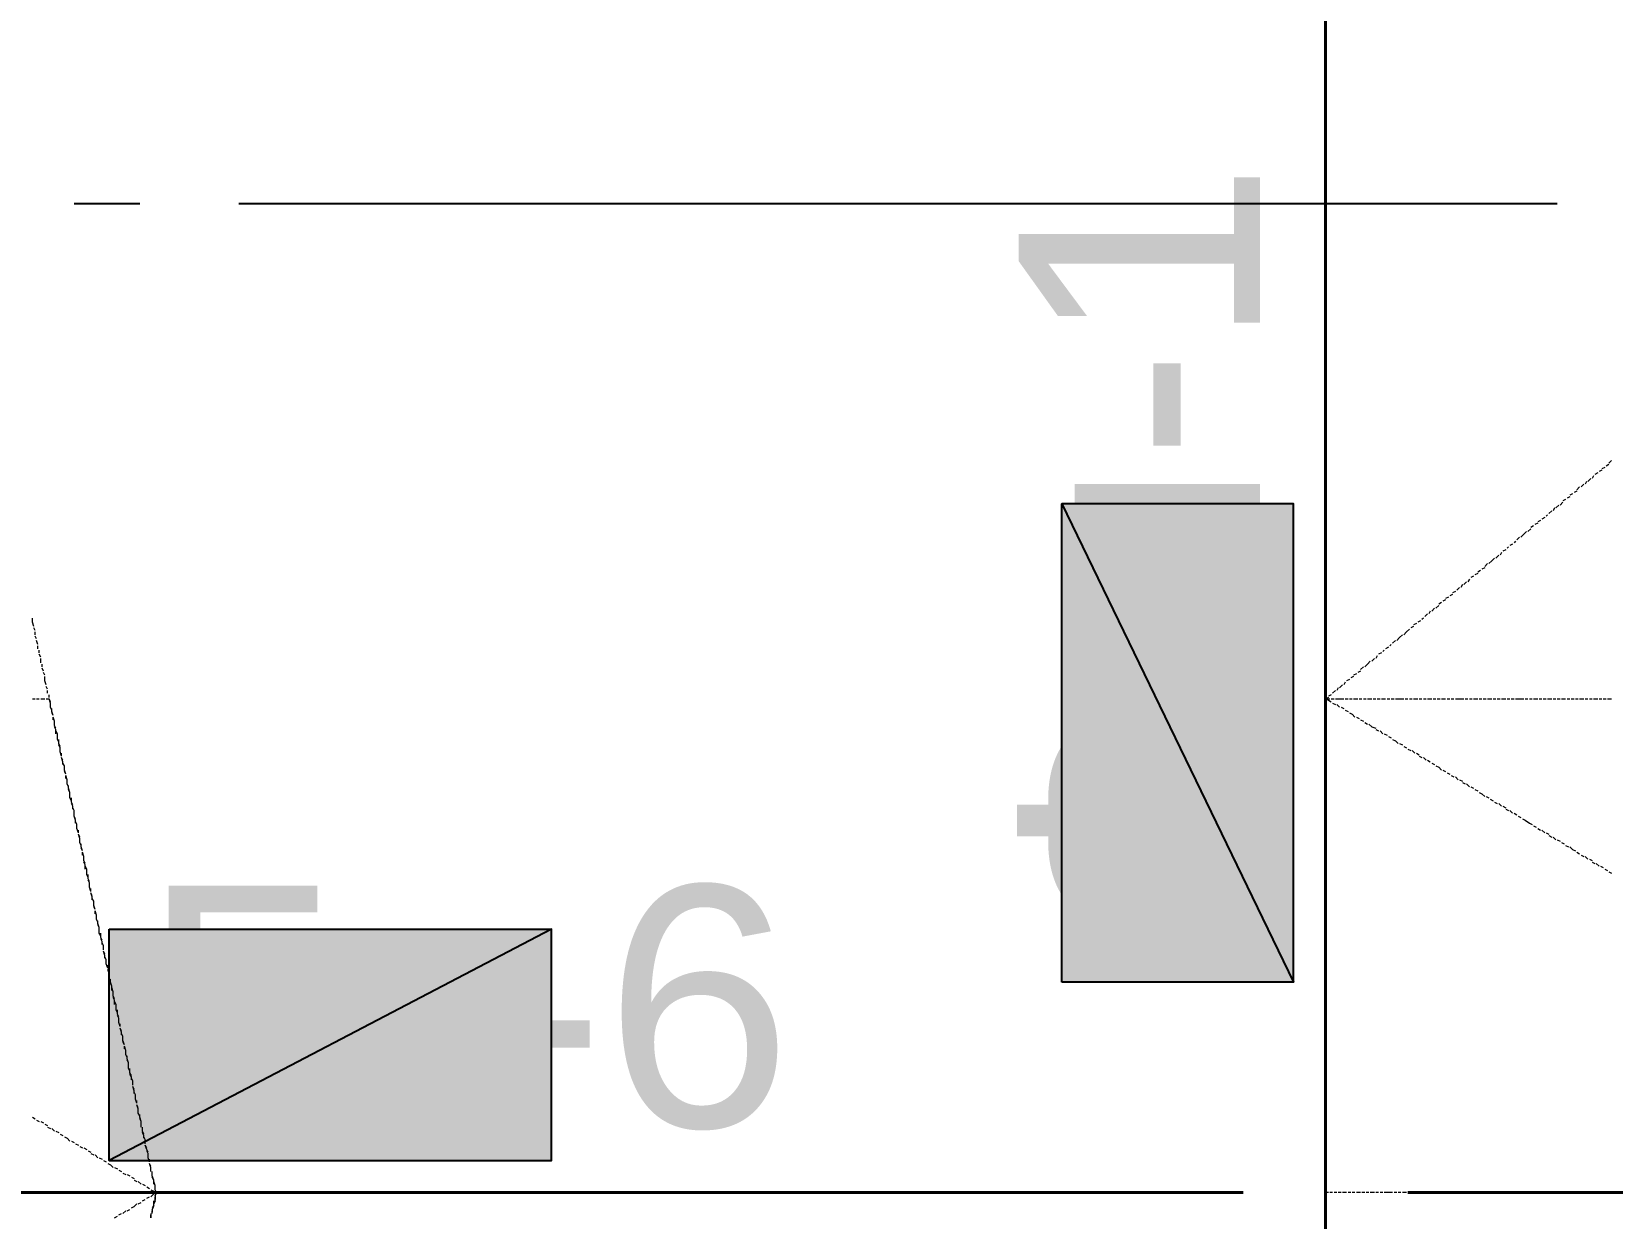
# Model space of a CAD drawing. Extents: x 8 to 21351, y 0 to 420.
# Drawn here: x 15702.36 to 15726.34, y 217.92 to 235.93 of the extents above; entities that cross this region are included whole.
import ezdxf

# ---------------------------------------------------------------- set-up
doc = ezdxf.new("R2010")
doc.units = 0
doc.styles.add('TEYPDFCAD_TEXT', font='arial.ttf')

msp = doc.modelspace()

# ---------------------------------------------------------------- hatches: boundary and pattern name
at = {"true_color": 0xffffff}
h = msp.add_hatch(color=0, dxfattribs=at)
h.paths.add_polyline_path([(15717.994, 221.509), (15717.994, 228.769), (15721.507, 221.509)])
h.paths.add_polyline_path([(15717.994, 228.769), (15721.507, 221.509), (15721.507, 228.769)])
h = msp.add_hatch(color=0, dxfattribs=at)
h.paths.add_polyline_path([(15703.537, 222.313), (15710.247, 222.313), (15703.537, 218.8)])
h.paths.add_polyline_path([(15710.247, 222.313), (15703.537, 218.8), (15710.247, 218.8)])

# ---------------------------------------------------------------- linework, layer by layer
at = {"color": 7, "lineweight": 40}
for p, q in [((15721.994, 262.065), (15721.994, 174.561)), ((15720.745, 218.313), (15693.25, 218.313)), ((15750.76, 218.313), (15723.243, 218.313))]:
    msp.add_line(p, q, dxfattribs=at)
at = {"lineweight": 25}
for p, q in [((15721.994, 245.914), (15721.994, 225.912)), ((15704.002, 233.32), (15703.008, 233.32)), ((15725.508, 233.32), (15705.505, 233.32)), ((15721.994, 224.409), (15721.994, 223.414)), ((15721.994, 221.911), (15721.994, 201.909))]:
    msp.add_line(p, q, dxfattribs=at)
at = {"color": 7, "lineweight": 5}
for p, q in [((15721.994, 235.86), (15721.994, 235.924)), ((15721.994, 235.797), (15721.994, 235.839)), ((15721.994, 235.733), (15721.994, 235.775)), ((15721.994, 235.649), (15721.994, 235.712)), ((15721.994, 235.585), (15721.994, 235.627)), ((15721.994, 235.522), (15721.994, 235.564)), ((15721.994, 235.437), (15721.994, 235.5)), ((15721.994, 235.373), (15721.994, 235.437)), ((15721.994, 235.31), (15721.994, 235.352)), ((15721.994, 235.246), (15721.994, 235.289)), ((15721.994, 235.162), (15721.994, 235.225)), ((15721.994, 235.098), (15721.994, 235.141)), ((15721.994, 235.035), (15721.994, 235.077)), ((15721.994, 234.95), (15721.994, 235.013)), ((15721.994, 234.887), (15721.994, 234.929)), ((15721.994, 234.823), (15721.994, 234.865)), ((15721.994, 234.738), (15721.994, 234.802)), ((15721.994, 234.675), (15721.994, 234.717)), ((15721.994, 234.611), (15721.994, 234.654)), ((15721.994, 234.527), (15721.994, 234.59)), ((15721.994, 234.463), (15721.994, 234.527)), ((15721.994, 234.4), (15721.994, 234.442)), ((15721.994, 234.336), (15721.994, 234.379)), ((15721.994, 234.251), (15721.994, 234.315)), ((15721.994, 234.188), (15721.994, 234.23)), ((15721.994, 234.125), (15721.994, 234.167)), ((15721.994, 234.04), (15721.994, 234.103)), ((15721.994, 233.976), (15721.994, 234.019)), ((15721.994, 233.913), (15721.994, 233.955)), ((15721.994, 233.828), (15721.994, 233.892)), ((15721.994, 233.765), (15721.994, 233.807)), ((15721.994, 233.701), (15721.994, 233.744)), ((15721.994, 233.617), (15721.994, 233.68)), ((15721.994, 233.553), (15721.994, 233.617)), ((15721.994, 233.489), (15721.994, 233.532)), ((15721.994, 233.426), (15721.994, 233.468)), ((15721.994, 233.341), (15721.994, 233.405)), ((15721.994, 233.278), (15721.994, 233.32)), ((15721.994, 233.214), (15721.994, 233.257)), ((15721.994, 233.13), (15721.994, 233.193)), ((15721.994, 233.066), (15721.994, 233.108)), ((15721.994, 233.003), (15721.994, 233.045)), ((15721.994, 232.918), (15721.994, 232.982)), ((15721.994, 232.855), (15721.994, 232.897)), ((15721.994, 232.791), (15721.994, 232.833)), ((15721.994, 232.727), (15721.994, 232.77)), ((15721.994, 232.643), (15721.994, 232.706)), ((15721.994, 232.579), (15721.994, 232.622)), ((15721.994, 232.516), (15721.994, 232.558)), ((15721.994, 232.431), (15721.994, 232.495)), ((15721.994, 232.368), (15721.994, 232.41)), ((15721.994, 232.304), (15721.994, 232.346)), ((15721.994, 232.22), (15721.994, 232.283)), ((15721.994, 232.156), (15721.994, 232.198)), ((15721.994, 232.093), (15721.994, 232.135)), ((15721.994, 232.008), (15721.994, 232.071)), ((15721.994, 231.944), (15721.994, 231.987)), ((15721.994, 231.881), (15721.994, 231.923)), ((15721.994, 231.817), (15721.994, 231.86)), ((15721.994, 231.733), (15721.994, 231.796)), ((15721.994, 231.669), (15721.994, 231.711)), ((15721.994, 231.606), (15721.994, 231.648)), ((15721.994, 231.521), (15721.994, 231.584)), ((15721.994, 231.458), (15721.994, 231.5)), ((15721.994, 231.394), (15721.994, 231.436)), ((15721.994, 231.309), (15721.994, 231.373)), ((15721.994, 231.246), (15721.994, 231.288)), ((15721.994, 231.182), (15721.994, 231.225)), ((15721.994, 231.098), (15721.994, 231.161)), ((15721.994, 231.034), (15721.994, 231.077)), ((15721.994, 230.971), (15721.994, 231.013)), ((15721.994, 230.907), (15721.994, 230.95)), ((15721.994, 230.822), (15721.994, 230.886)), ((15721.994, 230.759), (15721.994, 230.801)), ((15721.994, 230.696), (15721.994, 230.738)), ((15721.994, 230.611), (15721.994, 230.674)), ((15721.994, 230.547), (15721.994, 230.59)), ((15721.994, 230.484), (15721.994, 230.526)), ((15721.994, 230.399), (15721.994, 230.463)), ((15721.994, 230.336), (15721.994, 230.378)), ((15721.994, 230.272), (15721.994, 230.315)), ((15721.994, 230.188), (15721.994, 230.251)), ((15721.994, 230.124), (15721.994, 230.166)), ((15721.994, 230.06), (15721.994, 230.103)), ((15721.994, 229.997), (15721.994, 230.039)), ((15721.994, 229.912), (15721.994, 229.976)), ((15721.994, 229.849), (15721.994, 229.891)), ((15721.994, 229.785), (15721.994, 229.828)), ((15721.994, 229.701), (15721.994, 229.764)), ((15721.994, 229.637), (15721.994, 229.679)), ((15721.994, 229.574), (15721.994, 229.616)), ((15721.994, 229.489), (15721.994, 229.553)), ((15721.994, 229.425), (15721.994, 229.468)), ((15721.994, 229.362), (15721.994, 229.404)), ((15721.994, 229.277), (15721.994, 229.341)), ((15726.185, 229.277), (15726.143, 229.256)), ((15726.227, 229.32), (15726.185, 229.298)), ((15726.291, 229.362), (15726.249, 229.341)), ((15726.333, 229.425), (15726.291, 229.383)), ((15721.994, 229.214), (15721.994, 229.256)), ((15721.994, 229.15), (15721.994, 229.193)), ((15721.994, 229.087), (15721.994, 229.129)), ((15721.994, 229.002), (15721.994, 229.066)), ((15725.91, 229.066), (15725.868, 229.023)), ((15725.952, 229.108), (15725.931, 229.066)), ((15726.016, 229.15), (15725.973, 229.108)), ((15726.058, 229.193), (15726.037, 229.15)), ((15726.122, 229.235), (15726.079, 229.214)), ((15721.994, 228.939), (15721.994, 228.981)), ((15721.994, 228.875), (15721.994, 228.917)), ((15721.994, 228.791), (15721.994, 228.854)), ((15725.592, 228.791), (15725.55, 228.748)), ((15725.635, 228.833), (15725.592, 228.812)), ((15725.698, 228.875), (15725.656, 228.854)), ((15725.741, 228.917), (15725.698, 228.896)), ((15725.804, 228.96), (15725.762, 228.939)), ((15725.846, 229.023), (15725.804, 228.981)), ((15721.994, 228.727), (15721.994, 228.769)), ((15721.994, 228.663), (15721.994, 228.706)), ((15721.994, 228.579), (15721.994, 228.642)), ((15721.994, 228.515), (15721.994, 228.558)), ((15725.317, 228.558), (15725.275, 228.536)), ((15725.36, 228.6), (15725.338, 228.579)), ((15725.423, 228.663), (15725.381, 228.621)), ((15725.465, 228.706), (15725.444, 228.663)), ((15725.529, 228.748), (15725.487, 228.706)), ((15721.994, 228.452), (15721.994, 228.494)), ((15721.994, 228.367), (15721.994, 228.431)), ((15721.994, 228.304), (15721.994, 228.346)), ((15725.042, 228.346), (15725, 228.304)), ((15725.106, 228.388), (15725.063, 228.346)), ((15725.148, 228.431), (15725.106, 228.41)), ((15725.211, 228.473), (15725.169, 228.452)), ((15725.254, 228.515), (15725.211, 228.494)), ((15721.994, 228.24), (15721.994, 228.282)), ((15721.994, 228.177), (15721.994, 228.219)), ((15721.994, 228.092), (15721.994, 228.155)), ((15721.994, 228.029), (15721.994, 228.071)), ((15724.725, 228.071), (15724.682, 228.05)), ((15724.767, 228.113), (15724.746, 228.092)), ((15724.83, 228.155), (15724.788, 228.134)), ((15724.873, 228.198), (15724.852, 228.177)), ((15724.936, 228.261), (15724.894, 228.219)), ((15725, 228.304), (15724.957, 228.261)), ((15721.994, 227.965), (15721.994, 228.007)), ((15721.994, 227.88), (15721.994, 227.944)), ((15721.994, 227.817), (15721.994, 227.859)), ((15724.449, 227.859), (15724.407, 227.817)), ((15724.513, 227.901), (15724.471, 227.859)), ((15724.555, 227.944), (15724.513, 227.901)), ((15724.619, 227.986), (15724.576, 227.944)), ((15724.661, 228.029), (15724.64, 227.986)), ((15721.994, 227.753), (15721.994, 227.796)), ((15721.994, 227.669), (15721.994, 227.732)), ((15721.994, 227.605), (15721.994, 227.648)), ((15724.174, 227.626), (15724.153, 227.584)), ((15724.238, 227.669), (15724.195, 227.648)), ((15724.301, 227.711), (15724.259, 227.69)), ((15724.344, 227.753), (15724.301, 227.732)), ((15724.407, 227.796), (15724.365, 227.774)), ((15721.994, 227.542), (15721.994, 227.584)), ((15721.994, 227.457), (15721.994, 227.52)), ((15721.994, 227.393), (15721.994, 227.436)), ((15721.994, 227.33), (15721.994, 227.372)), ((15723.857, 227.351), (15723.814, 227.33)), ((15723.92, 227.393), (15723.878, 227.372)), ((15723.963, 227.436), (15723.92, 227.415)), ((15724.026, 227.499), (15723.984, 227.457)), ((15724.068, 227.542), (15724.047, 227.499)), ((15724.132, 227.584), (15724.09, 227.542)), ((15721.994, 227.267), (15721.994, 227.309)), ((15721.994, 227.182), (15721.994, 227.245)), ((15721.994, 227.118), (15721.994, 227.161)), ((15723.582, 227.139), (15723.56, 227.097)), ((15723.645, 227.182), (15723.603, 227.139)), ((15723.709, 227.224), (15723.666, 227.182)), ((15723.751, 227.267), (15723.709, 227.245)), ((15723.814, 227.309), (15723.772, 227.288)), ((15702.373, 226.97), (15702.373, 227.034)), ((15702.394, 226.907), (15702.373, 226.97)), ((15702.415, 226.843), (15702.394, 226.886)), ((15721.994, 227.055), (15721.994, 227.097)), ((15721.994, 226.97), (15721.994, 227.034)), ((15721.994, 226.907), (15721.994, 226.949)), ((15721.994, 226.843), (15721.994, 226.886)), ((15723.328, 226.907), (15723.285, 226.886)), ((15723.37, 226.949), (15723.328, 226.928)), ((15723.433, 226.991), (15723.391, 226.97)), ((15723.476, 227.034), (15723.455, 227.012)), ((15723.539, 227.097), (15723.497, 227.055)), ((15702.415, 226.78), (15702.415, 226.822)), ((15702.436, 226.716), (15702.415, 226.758)), ((15702.457, 226.631), (15702.436, 226.695)), ((15721.994, 226.758), (15721.994, 226.822)), ((15721.994, 226.695), (15721.994, 226.737)), ((15721.994, 226.631), (15721.994, 226.674)), ((15722.989, 226.631), (15722.968, 226.61)), ((15723.052, 226.695), (15723.01, 226.653)), ((15723.116, 226.737), (15723.074, 226.695)), ((15723.158, 226.78), (15723.116, 226.737)), ((15723.222, 226.822), (15723.179, 226.78)), ((15723.264, 226.864), (15723.222, 226.822)), ((15702.457, 226.568), (15702.457, 226.61)), ((15702.478, 226.505), (15702.478, 226.547)), ((15702.5, 226.441), (15702.478, 226.483)), ((15702.5, 226.356), (15702.5, 226.42)), ((15721.994, 226.547), (15721.994, 226.61)), ((15721.994, 226.483), (15721.994, 226.547)), ((15721.994, 226.42), (15721.994, 226.462)), ((15721.994, 226.356), (15721.994, 226.399)), ((15722.735, 226.42), (15722.693, 226.377)), ((15722.777, 226.462), (15722.756, 226.42)), ((15722.841, 226.505), (15722.798, 226.483)), ((15722.883, 226.547), (15722.862, 226.526)), ((15722.947, 226.589), (15722.904, 226.568)), ((15702.521, 226.293), (15702.521, 226.335)), ((15702.542, 226.229), (15702.521, 226.272)), ((15702.563, 226.166), (15702.542, 226.208)), ((15721.994, 226.272), (15721.994, 226.335)), ((15721.994, 226.208), (15721.994, 226.25)), ((15721.994, 226.145), (15721.994, 226.187)), ((15722.46, 226.187), (15722.417, 226.166)), ((15722.523, 226.229), (15722.481, 226.208)), ((15722.566, 226.293), (15722.523, 226.25)), ((15722.629, 226.335), (15722.587, 226.293)), ((15722.671, 226.377), (15722.629, 226.335)), ((15702.563, 226.081), (15702.563, 226.145)), ((15702.584, 226.018), (15702.563, 226.081)), ((15702.605, 225.954), (15702.584, 225.996)), ((15702.605, 225.891), (15702.605, 225.933)), ((15721.994, 226.06), (15721.994, 226.124)), ((15721.994, 225.996), (15721.994, 226.039)), ((15721.994, 225.933), (15721.994, 225.975)), ((15721.994, 225.848), (15721.994, 225.912)), ((15722.142, 225.933), (15722.1, 225.891)), ((15722.185, 225.975), (15722.163, 225.933)), ((15722.248, 226.018), (15722.206, 225.975)), ((15722.29, 226.06), (15722.269, 226.018)), ((15722.354, 226.102), (15722.312, 226.081)), ((15722.417, 226.145), (15722.375, 226.124)), ((15702.373, 225.806), (15702.415, 225.806)), ((15702.436, 225.806), (15702.478, 225.806)), ((15702.5, 225.806), (15702.563, 225.806)), ((15702.584, 225.806), (15702.627, 225.806)), ((15702.627, 225.827), (15702.627, 225.869)), ((15702.648, 225.743), (15702.627, 225.806)), ((15702.648, 225.764), (15702.627, 225.806)), ((15702.648, 225.7), (15702.648, 225.743)), ((15702.648, 225.679), (15702.648, 225.721)), ((15702.669, 225.637), (15702.648, 225.679)), ((15722.036, 225.827), (15721.994, 225.806)), ((15721.994, 225.785), (15721.994, 225.827)), ((15721.994, 225.806), (15722.058, 225.806)), ((15721.994, 225.806), (15722.036, 225.785)), ((15721.994, 225.721), (15721.994, 225.764)), ((15721.994, 225.637), (15721.994, 225.7)), ((15722.079, 225.869), (15722.036, 225.848)), ((15722.036, 225.785), (15722.079, 225.764)), ((15722.079, 225.806), (15722.121, 225.806)), ((15722.1, 225.743), (15722.142, 225.721)), ((15722.142, 225.806), (15722.206, 225.806)), ((15722.163, 225.721), (15722.206, 225.679)), ((15722.206, 225.806), (15722.269, 225.806)), ((15722.227, 225.679), (15722.269, 225.658)), ((15722.29, 225.806), (15722.333, 225.806)), ((15722.354, 225.806), (15722.396, 225.806)), ((15722.417, 225.806), (15722.481, 225.806)), ((15722.502, 225.806), (15722.544, 225.806)), ((15722.566, 225.806), (15722.608, 225.806)), ((15722.629, 225.806), (15722.693, 225.806)), ((15722.714, 225.806), (15722.756, 225.806)), ((15722.777, 225.806), (15722.82, 225.806)), ((15722.841, 225.806), (15722.904, 225.806)), ((15722.925, 225.806), (15722.968, 225.806)), ((15722.989, 225.806), (15723.031, 225.806)), ((15723.052, 225.806), (15723.116, 225.806)), ((15723.116, 225.806), (15723.179, 225.806)), ((15723.201, 225.806), (15723.243, 225.806)), ((15723.264, 225.806), (15723.306, 225.806)), ((15723.328, 225.806), (15723.391, 225.806)), ((15723.412, 225.806), (15723.455, 225.806)), ((15723.476, 225.806), (15723.518, 225.806)), ((15723.539, 225.806), (15723.603, 225.806)), ((15723.624, 225.806), (15723.666, 225.806)), ((15723.687, 225.806), (15723.73, 225.806)), ((15723.751, 225.806), (15723.814, 225.806)), ((15723.836, 225.806), (15723.878, 225.806)), ((15723.899, 225.806), (15723.941, 225.806)), ((15723.963, 225.806), (15724.026, 225.806)), ((15724.026, 225.806), (15724.09, 225.806)), ((15724.111, 225.806), (15724.153, 225.806)), ((15724.174, 225.806), (15724.217, 225.806)), ((15724.238, 225.806), (15724.301, 225.806)), ((15724.322, 225.806), (15724.365, 225.806)), ((15724.386, 225.806), (15724.428, 225.806)), ((15724.449, 225.806), (15724.513, 225.806)), ((15724.534, 225.806), (15724.576, 225.806)), ((15724.598, 225.806), (15724.64, 225.806)), ((15724.661, 225.806), (15724.725, 225.806)), ((15724.746, 225.806), (15724.788, 225.806)), ((15724.809, 225.806), (15724.852, 225.806)), ((15724.873, 225.806), (15724.936, 225.806)), ((15724.936, 225.806), (15725, 225.806)), ((15725.021, 225.806), (15725.063, 225.806)), ((15725.084, 225.806), (15725.127, 225.806)), ((15725.148, 225.806), (15725.211, 225.806)), ((15725.233, 225.806), (15725.275, 225.806)), ((15725.296, 225.806), (15725.338, 225.806)), ((15725.36, 225.806), (15725.423, 225.806)), ((15725.444, 225.806), (15725.487, 225.806)), ((15725.508, 225.806), (15725.55, 225.806)), ((15725.571, 225.806), (15725.635, 225.806)), ((15725.656, 225.806), (15725.698, 225.806)), ((15725.719, 225.806), (15725.762, 225.806)), ((15725.783, 225.806), (15725.825, 225.806)), ((15725.846, 225.806), (15725.91, 225.806)), ((15725.931, 225.806), (15725.973, 225.806)), ((15725.995, 225.806), (15726.037, 225.806)), ((15726.058, 225.806), (15726.122, 225.806)), ((15726.143, 225.806), (15726.185, 225.806)), ((15726.206, 225.806), (15726.249, 225.806)), ((15726.27, 225.806), (15726.333, 225.806)), ((15702.669, 225.615), (15702.669, 225.658)), ((15702.69, 225.552), (15702.669, 225.615)), ((15702.69, 225.552), (15702.669, 225.594)), ((15702.711, 225.467), (15702.69, 225.531)), ((15702.69, 225.488), (15702.69, 225.531)), ((15702.711, 225.425), (15702.711, 225.467)), ((15702.711, 225.404), (15702.711, 225.446)), ((15721.994, 225.573), (15721.994, 225.637)), ((15721.994, 225.51), (15721.994, 225.552)), ((15721.994, 225.446), (15721.994, 225.488)), ((15722.29, 225.637), (15722.333, 225.615)), ((15722.354, 225.594), (15722.396, 225.573)), ((15722.396, 225.573), (15722.439, 225.531)), ((15722.46, 225.531), (15722.502, 225.51)), ((15722.523, 225.488), (15722.566, 225.467)), ((15722.587, 225.446), (15722.629, 225.425)), ((15702.732, 225.361), (15702.711, 225.404)), ((15702.732, 225.34), (15702.711, 225.383)), ((15702.732, 225.277), (15702.732, 225.34)), ((15702.754, 225.277), (15702.732, 225.319)), ((15702.754, 225.213), (15702.754, 225.277)), ((15702.754, 225.192), (15702.754, 225.256)), ((15702.775, 225.15), (15702.754, 225.192)), ((15702.775, 225.129), (15702.775, 225.192)), ((15721.994, 225.361), (15721.994, 225.425)), ((15721.994, 225.298), (15721.994, 225.34)), ((15721.994, 225.234), (15721.994, 225.277)), ((15721.994, 225.15), (15721.994, 225.213)), ((15722.65, 225.425), (15722.693, 225.383)), ((15722.693, 225.383), (15722.756, 225.361)), ((15722.756, 225.34), (15722.798, 225.319)), ((15722.82, 225.319), (15722.862, 225.277)), ((15722.883, 225.277), (15722.925, 225.256)), ((15722.947, 225.234), (15722.989, 225.213)), ((15723.01, 225.192), (15723.052, 225.171)), ((15702.796, 225.086), (15702.775, 225.129)), ((15702.796, 225.065), (15702.775, 225.107)), ((15702.796, 225.023), (15702.796, 225.065)), ((15702.796, 225.002), (15702.796, 225.044)), ((15702.817, 224.938), (15702.796, 225.002)), ((15702.817, 224.938), (15702.817, 224.981)), ((15721.994, 225.086), (15721.994, 225.129)), ((15721.994, 225.023), (15721.994, 225.065)), ((15721.994, 224.938), (15721.994, 225.002)), ((15723.052, 225.171), (15723.095, 225.129)), ((15723.116, 225.129), (15723.158, 225.107)), ((15723.179, 225.086), (15723.222, 225.065)), ((15723.243, 225.044), (15723.285, 225.023)), ((15723.306, 225.023), (15723.349, 224.981)), ((15723.37, 224.981), (15723.412, 224.959)), ((15702.838, 224.853), (15702.817, 224.917)), ((15702.838, 224.875), (15702.817, 224.917)), ((15702.838, 224.811), (15702.838, 224.853)), ((15702.859, 224.79), (15702.838, 224.832)), ((15702.859, 224.748), (15702.859, 224.79)), ((15702.859, 224.726), (15702.859, 224.769)), ((15702.881, 224.663), (15702.859, 224.726)), ((15721.994, 224.875), (15721.994, 224.917)), ((15721.994, 224.811), (15721.994, 224.853)), ((15721.994, 224.726), (15721.994, 224.79)), ((15721.994, 224.663), (15721.994, 224.726)), ((15723.412, 224.938), (15723.455, 224.917)), ((15723.476, 224.917), (15723.518, 224.875)), ((15723.539, 224.875), (15723.582, 224.853)), ((15723.603, 224.832), (15723.645, 224.811)), ((15723.666, 224.79), (15723.709, 224.769)), ((15723.709, 224.769), (15723.751, 224.726)), ((15723.772, 224.726), (15723.814, 224.705)), ((15702.881, 224.663), (15702.859, 224.705)), ((15702.902, 224.578), (15702.881, 224.642)), ((15702.881, 224.6), (15702.881, 224.642)), ((15702.902, 224.536), (15702.902, 224.578)), ((15702.902, 224.515), (15702.902, 224.557)), ((15702.923, 224.472), (15702.902, 224.515)), ((15702.923, 224.451), (15702.923, 224.494)), ((15721.994, 224.6), (15721.994, 224.642)), ((15721.994, 224.536), (15721.994, 224.578)), ((15721.994, 224.451), (15721.994, 224.515)), ((15723.836, 224.684), (15723.878, 224.663)), ((15723.899, 224.642), (15723.941, 224.621)), ((15723.963, 224.621), (15724.005, 224.578)), ((15724.026, 224.578), (15724.068, 224.557)), ((15724.068, 224.536), (15724.111, 224.515)), ((15724.132, 224.515), (15724.174, 224.472)), ((15724.195, 224.472), (15724.238, 224.451)), ((15702.944, 224.388), (15702.923, 224.451)), ((15702.944, 224.388), (15702.923, 224.43)), ((15702.944, 224.324), (15702.944, 224.388)), ((15702.944, 224.303), (15702.944, 224.367)), ((15702.965, 224.261), (15702.944, 224.303)), ((15702.965, 224.24), (15702.965, 224.303)), ((15702.986, 224.197), (15702.965, 224.24)), ((15721.994, 224.388), (15721.994, 224.43)), ((15721.994, 224.324), (15721.994, 224.367)), ((15721.994, 224.24), (15721.994, 224.303)), ((15724.259, 224.43), (15724.301, 224.409)), ((15724.322, 224.388), (15724.365, 224.367)), ((15724.365, 224.367), (15724.407, 224.324)), ((15724.428, 224.324), (15724.471, 224.303)), ((15724.492, 224.282), (15724.534, 224.261)), ((15724.555, 224.24), (15724.598, 224.218)), ((15702.986, 224.176), (15702.965, 224.218)), ((15702.986, 224.134), (15702.986, 224.176)), ((15703.008, 224.113), (15702.986, 224.155)), ((15703.008, 224.049), (15703.008, 224.113)), ((15703.008, 224.028), (15703.008, 224.091)), ((15703.029, 223.964), (15703.008, 224.028)), ((15703.029, 223.986), (15703.008, 224.028)), ((15721.994, 224.176), (15721.994, 224.218)), ((15721.994, 224.113), (15721.994, 224.155)), ((15721.994, 224.028), (15721.994, 224.091)), ((15721.994, 223.964), (15721.994, 224.007)), ((15724.619, 224.218), (15724.661, 224.176)), ((15724.682, 224.176), (15724.725, 224.155)), ((15724.725, 224.134), (15724.767, 224.113)), ((15724.788, 224.113), (15724.83, 224.07)), ((15724.852, 224.07), (15724.894, 224.049)), ((15724.915, 224.028), (15724.957, 224.007)), ((15703.029, 223.922), (15703.029, 223.964)), ((15703.05, 223.901), (15703.029, 223.943)), ((15703.05, 223.859), (15703.05, 223.901)), ((15703.05, 223.838), (15703.05, 223.88)), ((15703.071, 223.774), (15703.05, 223.838)), ((15703.071, 223.774), (15703.071, 223.816)), ((15703.092, 223.689), (15703.071, 223.753)), ((15703.092, 223.71), (15703.071, 223.753)), ((15721.994, 223.901), (15721.994, 223.943)), ((15721.994, 223.816), (15721.994, 223.88)), ((15721.994, 223.753), (15721.994, 223.816)), ((15724.979, 223.986), (15725.021, 223.964)), ((15725.021, 223.964), (15725.084, 223.922)), ((15725.084, 223.922), (15725.127, 223.901)), ((15725.148, 223.88), (15725.19, 223.859)), ((15725.211, 223.838), (15725.254, 223.816)), ((15725.275, 223.816), (15725.317, 223.774)), ((15725.338, 223.774), (15725.381, 223.753)), ((15703.092, 223.647), (15703.092, 223.689)), ((15703.092, 223.626), (15703.092, 223.668)), ((15703.113, 223.583), (15703.092, 223.626)), ((15703.113, 223.562), (15703.113, 223.605)), ((15703.135, 223.499), (15703.113, 223.562)), ((15703.135, 223.499), (15703.113, 223.541)), ((15721.994, 223.689), (15721.994, 223.732)), ((15721.994, 223.626), (15721.994, 223.668)), ((15721.994, 223.541), (15721.994, 223.605)), ((15721.994, 223.478), (15721.994, 223.52)), ((15725.381, 223.732), (15725.423, 223.71)), ((15725.444, 223.71), (15725.487, 223.668)), ((15725.508, 223.668), (15725.55, 223.647)), ((15725.571, 223.626), (15725.614, 223.605)), ((15725.635, 223.583), (15725.677, 223.562)), ((15725.698, 223.562), (15725.741, 223.52)), ((15725.741, 223.52), (15725.783, 223.499)), ((15703.156, 223.414), (15703.135, 223.478)), ((15703.135, 223.435), (15703.135, 223.478)), ((15703.156, 223.372), (15703.156, 223.414)), ((15703.156, 223.351), (15703.156, 223.393)), ((15703.177, 223.308), (15703.156, 223.351)), ((15703.177, 223.287), (15703.156, 223.329)), ((15703.177, 223.224), (15703.177, 223.287)), ((15721.994, 223.414), (15721.994, 223.457)), ((15721.994, 223.329), (15721.994, 223.393)), ((15721.994, 223.266), (15721.994, 223.308)), ((15725.804, 223.478), (15725.846, 223.457)), ((15725.868, 223.435), (15725.91, 223.414)), ((15725.931, 223.414), (15725.973, 223.372)), ((15725.995, 223.372), (15726.037, 223.351)), ((15726.037, 223.329), (15726.079, 223.308)), ((15726.1, 223.308), (15726.143, 223.266)), ((15703.198, 223.224), (15703.177, 223.266)), ((15703.198, 223.16), (15703.198, 223.224)), ((15703.198, 223.139), (15703.198, 223.202)), ((15703.219, 223.097), (15703.198, 223.139)), ((15703.219, 223.076), (15703.219, 223.139)), ((15703.24, 223.033), (15703.219, 223.076)), ((15703.24, 223.012), (15703.219, 223.054)), ((15721.994, 223.202), (15721.994, 223.245)), ((15721.994, 223.118), (15721.994, 223.181)), ((15721.994, 223.054), (15721.994, 223.097)), ((15721.994, 222.991), (15721.994, 223.033)), ((15726.164, 223.266), (15726.206, 223.245)), ((15726.227, 223.224), (15726.27, 223.202)), ((15726.291, 223.181), (15726.333, 223.16)), ((15703.24, 222.97), (15703.24, 223.012)), ((15703.24, 222.948), (15703.24, 222.991)), ((15703.262, 222.885), (15703.24, 222.948)), ((15703.262, 222.885), (15703.262, 222.927)), ((15703.283, 222.8), (15703.262, 222.864)), ((15703.283, 222.821), (15703.262, 222.864)), ((15703.283, 222.758), (15703.283, 222.8)), ((15721.994, 222.906), (15721.994, 222.97)), ((15721.994, 222.843), (15721.994, 222.906)), ((15721.994, 222.779), (15721.994, 222.821)), ((15703.304, 222.737), (15703.283, 222.779)), ((15703.304, 222.695), (15703.304, 222.737)), ((15703.304, 222.673), (15703.304, 222.716)), ((15703.325, 222.61), (15703.304, 222.673)), ((15703.325, 222.61), (15703.304, 222.652)), ((15703.346, 222.525), (15703.325, 222.589)), ((15703.325, 222.546), (15703.325, 222.589)), ((15721.994, 222.716), (15721.994, 222.758)), ((15721.994, 222.631), (15721.994, 222.695)), ((15721.994, 222.567), (15721.994, 222.61)), ((15703.346, 222.483), (15703.346, 222.525)), ((15703.346, 222.462), (15703.346, 222.504)), ((15703.367, 222.419), (15703.346, 222.462)), ((15703.367, 222.398), (15703.367, 222.44)), ((15703.389, 222.335), (15703.367, 222.398)), ((15703.389, 222.335), (15703.367, 222.377)), ((15703.389, 222.271), (15703.389, 222.335)), ((15703.389, 222.25), (15703.389, 222.313)), ((15721.994, 222.504), (15721.994, 222.546)), ((15721.994, 222.419), (15721.994, 222.483)), ((15721.994, 222.356), (15721.994, 222.398)), ((15721.994, 222.292), (15721.994, 222.335)), ((15703.41, 222.208), (15703.389, 222.25)), ((15703.41, 222.186), (15703.41, 222.25)), ((15703.431, 222.144), (15703.41, 222.186)), ((15703.431, 222.123), (15703.41, 222.165)), ((15703.431, 222.081), (15703.431, 222.123)), ((15703.452, 222.06), (15703.431, 222.102)), ((15721.994, 222.208), (15721.994, 222.271)), ((15721.994, 222.144), (15721.994, 222.186)), ((15721.994, 222.081), (15721.994, 222.123)), ((15703.452, 221.996), (15703.452, 222.06)), ((15703.452, 221.996), (15703.452, 222.038)), ((15703.473, 221.911), (15703.452, 221.975)), ((15703.473, 221.933), (15703.452, 221.975)), ((15703.473, 221.869), (15703.473, 221.911)), ((15703.494, 221.848), (15703.473, 221.89)), ((15703.494, 221.805), (15703.494, 221.848)), ((15721.994, 221.996), (15721.994, 222.06)), ((15721.994, 221.933), (15721.994, 221.996)), ((15721.994, 221.869), (15721.994, 221.911)), ((15721.994, 221.805), (15721.994, 221.848)), ((15703.494, 221.784), (15703.494, 221.827)), ((15703.516, 221.721), (15703.494, 221.784)), ((15703.516, 221.721), (15703.516, 221.763)), ((15703.537, 221.636), (15703.516, 221.7)), ((15703.537, 221.657), (15703.516, 221.7)), ((15703.537, 221.594), (15703.537, 221.636)), ((15703.537, 221.573), (15703.537, 221.615)), ((15721.994, 221.721), (15721.994, 221.784)), ((15721.994, 221.657), (15721.994, 221.7)), ((15721.994, 221.594), (15721.994, 221.636)), ((15703.558, 221.53), (15703.537, 221.573)), ((15703.558, 221.509), (15703.558, 221.552)), ((15703.579, 221.446), (15703.558, 221.509)), ((15703.579, 221.446), (15703.558, 221.488)), ((15703.579, 221.382), (15703.579, 221.446)), ((15703.6, 221.361), (15703.579, 221.424)), ((15703.6, 221.319), (15703.6, 221.361)), ((15721.994, 221.509), (15721.994, 221.573)), ((15721.994, 221.446), (15721.994, 221.488)), ((15721.994, 221.382), (15721.994, 221.424)), ((15721.994, 221.298), (15721.994, 221.361)), ((15703.6, 221.298), (15703.6, 221.34)), ((15703.621, 221.255), (15703.6, 221.298)), ((15703.621, 221.234), (15703.6, 221.276)), ((15703.621, 221.17), (15703.621, 221.234)), ((15703.643, 221.17), (15703.621, 221.213)), ((15703.643, 221.107), (15703.643, 221.17)), ((15703.643, 221.086), (15703.643, 221.149)), ((15721.994, 221.234), (15721.994, 221.276)), ((15721.994, 221.17), (15721.994, 221.213)), ((15721.994, 221.086), (15721.994, 221.149)), ((15703.664, 221.043), (15703.643, 221.086)), ((15703.664, 221.022), (15703.664, 221.086)), ((15703.685, 220.98), (15703.664, 221.022)), ((15703.685, 220.959), (15703.664, 221.001)), ((15703.685, 220.917), (15703.685, 220.959)), ((15703.685, 220.895), (15703.685, 220.938)), ((15703.706, 220.832), (15703.685, 220.895)), ((15703.706, 220.832), (15703.706, 220.874)), ((15721.994, 221.022), (15721.994, 221.086)), ((15721.994, 220.959), (15721.994, 221.001)), ((15721.994, 220.895), (15721.994, 220.938)), ((15721.994, 220.811), (15721.994, 220.874)), ((15703.727, 220.747), (15703.706, 220.811)), ((15703.727, 220.768), (15703.706, 220.811)), ((15703.727, 220.705), (15703.727, 220.747)), ((15703.748, 220.684), (15703.727, 220.726)), ((15703.748, 220.641), (15703.748, 220.684)), ((15703.748, 220.62), (15703.748, 220.662)), ((15721.994, 220.747), (15721.994, 220.79)), ((15721.994, 220.684), (15721.994, 220.726)), ((15721.994, 220.599), (15721.994, 220.662)), ((15703.77, 220.557), (15703.748, 220.62)), ((15703.77, 220.557), (15703.748, 220.599)), ((15703.791, 220.472), (15703.77, 220.536)), ((15703.77, 220.493), (15703.77, 220.536)), ((15703.791, 220.43), (15703.791, 220.472)), ((15703.791, 220.409), (15703.791, 220.451)), ((15703.812, 220.366), (15703.791, 220.409)), ((15721.994, 220.536), (15721.994, 220.578)), ((15721.994, 220.472), (15721.994, 220.514)), ((15721.994, 220.387), (15721.994, 220.451)), ((15703.812, 220.345), (15703.812, 220.387)), ((15703.833, 220.281), (15703.812, 220.345)), ((15703.833, 220.281), (15703.812, 220.324)), ((15703.833, 220.218), (15703.833, 220.281)), ((15703.833, 220.197), (15703.833, 220.26)), ((15703.854, 220.155), (15703.833, 220.197)), ((15703.854, 220.133), (15703.854, 220.197)), ((15721.994, 220.324), (15721.994, 220.366)), ((15721.994, 220.26), (15721.994, 220.303)), ((15721.994, 220.176), (15721.994, 220.239)), ((15721.994, 220.112), (15721.994, 220.176)), ((15703.875, 220.091), (15703.854, 220.133)), ((15703.875, 220.07), (15703.854, 220.112)), ((15703.875, 220.027), (15703.875, 220.07)), ((15703.897, 220.006), (15703.875, 220.049)), ((15703.897, 219.943), (15703.897, 220.006)), ((15703.897, 219.943), (15703.897, 219.985)), ((15703.918, 219.858), (15703.897, 219.922)), ((15703.918, 219.879), (15703.897, 219.922)), ((15721.994, 220.049), (15721.994, 220.091)), ((15721.994, 219.985), (15721.994, 220.027)), ((15721.994, 219.9), (15721.994, 219.964)), ((15703.918, 219.816), (15703.918, 219.858)), ((15703.939, 219.795), (15703.918, 219.837)), ((15703.939, 219.752), (15703.939, 219.795)), ((15703.939, 219.731), (15703.939, 219.774)), ((15703.96, 219.668), (15703.939, 219.731)), ((15703.96, 219.668), (15703.96, 219.71)), ((15721.994, 219.837), (15721.994, 219.879)), ((15721.994, 219.774), (15721.994, 219.816)), ((15721.994, 219.689), (15721.994, 219.752)), ((15702.373, 219.456), (15702.415, 219.435)), ((15703.981, 219.583), (15703.96, 219.647)), ((15703.981, 219.604), (15703.96, 219.647)), ((15703.981, 219.541), (15703.981, 219.583)), ((15703.981, 219.519), (15703.981, 219.562)), ((15704.002, 219.477), (15703.981, 219.519)), ((15704.002, 219.456), (15704.002, 219.498)), ((15704.024, 219.393), (15704.002, 219.456)), ((15704.024, 219.393), (15704.002, 219.435)), ((15721.994, 219.625), (15721.994, 219.668)), ((15721.994, 219.562), (15721.994, 219.604)), ((15721.994, 219.477), (15721.994, 219.541)), ((15721.994, 219.414), (15721.994, 219.456)), ((15702.436, 219.414), (15702.478, 219.393)), ((15702.5, 219.393), (15702.542, 219.371)), ((15702.563, 219.35), (15702.605, 219.329)), ((15702.605, 219.308), (15702.648, 219.287)), ((15702.669, 219.287), (15702.711, 219.244)), ((15702.732, 219.244), (15702.775, 219.223)), ((15702.796, 219.202), (15702.838, 219.181)), ((15704.024, 219.329), (15704.024, 219.393)), ((15704.024, 219.308), (15704.024, 219.371)), ((15704.045, 219.244), (15704.045, 219.308)), ((15704.045, 219.266), (15704.045, 219.308)), ((15704.066, 219.202), (15704.045, 219.244)), ((15704.066, 219.181), (15704.045, 219.223)), ((15721.994, 219.35), (15721.994, 219.393)), ((15721.994, 219.266), (15721.994, 219.329)), ((15721.994, 219.202), (15721.994, 219.266)), ((15702.859, 219.16), (15702.902, 219.138)), ((15702.902, 219.138), (15702.944, 219.096)), ((15702.965, 219.096), (15703.008, 219.075)), ((15703.029, 219.054), (15703.071, 219.033)), ((15703.092, 219.012), (15703.135, 218.99)), ((15703.156, 218.99), (15703.198, 218.969)), ((15704.066, 219.138), (15704.066, 219.181)), ((15704.087, 219.117), (15704.066, 219.16)), ((15704.087, 219.054), (15704.087, 219.117)), ((15704.087, 219.054), (15704.087, 219.096)), ((15704.108, 218.969), (15704.087, 219.033)), ((15704.108, 218.99), (15704.087, 219.033)), ((15704.129, 218.927), (15704.108, 218.969)), ((15721.994, 219.138), (15721.994, 219.181)), ((15721.994, 219.075), (15721.994, 219.117)), ((15721.994, 218.99), (15721.994, 219.054)), ((15721.994, 218.927), (15721.994, 218.969)), ((15703.219, 218.948), (15703.262, 218.927)), ((15703.262, 218.906), (15703.304, 218.884)), ((15703.325, 218.884), (15703.367, 218.842)), ((15703.389, 218.842), (15703.431, 218.821)), ((15703.452, 218.8), (15703.494, 218.779)), ((15703.516, 218.757), (15703.558, 218.736)), ((15703.558, 218.736), (15703.6, 218.694)), ((15704.129, 218.906), (15704.108, 218.948)), ((15704.129, 218.863), (15704.129, 218.906)), ((15704.129, 218.842), (15704.129, 218.884)), ((15704.151, 218.779), (15704.129, 218.842)), ((15704.151, 218.779), (15704.151, 218.821)), ((15704.172, 218.694), (15704.151, 218.757)), ((15704.172, 218.715), (15704.151, 218.757)), ((15721.994, 218.863), (15721.994, 218.906)), ((15721.994, 218.779), (15721.994, 218.842)), ((15721.994, 218.715), (15721.994, 218.757)), ((15703.621, 218.694), (15703.664, 218.673)), ((15703.685, 218.652), (15703.727, 218.631)), ((15703.748, 218.609), (15703.791, 218.588)), ((15703.812, 218.588), (15703.854, 218.567)), ((15703.875, 218.546), (15703.918, 218.525)), ((15703.918, 218.504), (15703.96, 218.482)), ((15703.981, 218.482), (15704.024, 218.44)), ((15704.172, 218.652), (15704.172, 218.694)), ((15704.172, 218.631), (15704.172, 218.673)), ((15704.193, 218.588), (15704.193, 218.631)), ((15704.193, 218.567), (15704.193, 218.609)), ((15704.214, 218.504), (15704.193, 218.567)), ((15704.214, 218.504), (15704.193, 218.546)), ((15704.214, 218.44), (15704.214, 218.504)), ((15704.235, 218.419), (15704.214, 218.482)), ((15721.994, 218.652), (15721.994, 218.694)), ((15721.994, 218.567), (15721.994, 218.631)), ((15721.994, 218.504), (15721.994, 218.546)), ((15721.994, 218.44), (15721.994, 218.482)), ((15702.394, 218.313), (15702.33, 218.313)), ((15702.457, 218.313), (15702.415, 218.313)), ((15702.521, 218.313), (15702.478, 218.313)), ((15702.605, 218.313), (15702.542, 218.313)), ((15702.669, 218.313), (15702.627, 218.313)), ((15702.732, 218.313), (15702.69, 218.313)), ((15702.817, 218.313), (15702.754, 218.313)), ((15702.881, 218.313), (15702.817, 218.313)), ((15702.944, 218.313), (15702.902, 218.313)), ((15703.008, 218.313), (15702.965, 218.313)), ((15703.092, 218.313), (15703.029, 218.313)), ((15703.156, 218.313), (15703.113, 218.313)), ((15703.219, 218.313), (15703.177, 218.313)), ((15703.304, 218.313), (15703.24, 218.313)), ((15703.367, 218.313), (15703.325, 218.313)), ((15703.431, 218.313), (15703.389, 218.313)), ((15703.516, 218.313), (15703.452, 218.313)), ((15703.579, 218.313), (15703.537, 218.313)), ((15703.643, 218.313), (15703.6, 218.313)), ((15703.727, 218.313), (15703.664, 218.313)), ((15703.791, 218.313), (15703.727, 218.313)), ((15703.854, 218.313), (15703.812, 218.313)), ((15703.918, 218.313), (15703.875, 218.313)), ((15704.002, 218.313), (15703.939, 218.313)), ((15704.066, 218.313), (15704.024, 218.313)), ((15704.045, 218.44), (15704.087, 218.419)), ((15704.129, 218.313), (15704.087, 218.313)), ((15704.108, 218.398), (15704.151, 218.376)), ((15704.108, 218.228), (15704.151, 218.25)), ((15704.214, 218.313), (15704.151, 218.313)), ((15704.172, 218.355), (15704.214, 218.334)), ((15704.172, 218.25), (15704.214, 218.292)), ((15704.235, 218.376), (15704.235, 218.419)), ((15704.235, 218.355), (15704.235, 218.398)), ((15704.256, 218.313), (15704.235, 218.355)), ((15704.256, 218.313), (15704.235, 218.334)), ((15704.235, 218.334), (15704.256, 218.313)), ((15704.235, 218.271), (15704.256, 218.313)), ((15704.256, 218.313), (15704.235, 218.271)), ((15704.235, 218.292), (15704.256, 218.313)), ((15704.256, 218.313), (15704.235, 218.313)), ((15704.235, 218.271), (15704.235, 218.207)), ((15704.235, 218.186), (15704.235, 218.25)), ((15721.994, 218.355), (15721.994, 218.419)), ((15721.994, 218.313), (15721.994, 218.355)), ((15722.036, 218.313), (15721.994, 218.313)), ((15721.994, 218.313), (15721.994, 218.271)), ((15721.994, 218.25), (15721.994, 218.207)), ((15722.1, 218.313), (15722.058, 218.313)), ((15722.163, 218.313), (15722.121, 218.313)), ((15722.227, 218.313), (15722.185, 218.313)), ((15722.312, 218.313), (15722.248, 218.313)), ((15722.375, 218.313), (15722.333, 218.313)), ((15722.439, 218.313), (15722.396, 218.313)), ((15722.523, 218.313), (15722.46, 218.313)), ((15722.587, 218.313), (15722.544, 218.313)), ((15722.65, 218.313), (15722.608, 218.313)), ((15722.735, 218.313), (15722.671, 218.313)), ((15722.798, 218.313), (15722.756, 218.313)), ((15722.862, 218.313), (15722.82, 218.313)), ((15722.947, 218.313), (15722.883, 218.313)), ((15723.01, 218.313), (15722.947, 218.313)), ((15723.074, 218.313), (15723.031, 218.313)), ((15723.137, 218.313), (15723.095, 218.313)), ((15723.222, 218.313), (15723.158, 218.313)), ((15723.285, 218.313), (15723.243, 218.313)), ((15723.349, 218.313), (15723.306, 218.313)), ((15723.433, 218.313), (15723.37, 218.313)), ((15723.497, 218.313), (15723.455, 218.313)), ((15723.56, 218.313), (15723.518, 218.313)), ((15723.645, 218.313), (15723.582, 218.313)), ((15723.709, 218.313), (15723.666, 218.313)), ((15723.772, 218.313), (15723.73, 218.313)), ((15723.857, 218.313), (15723.793, 218.313)), ((15723.92, 218.313), (15723.857, 218.313)), ((15723.984, 218.313), (15723.941, 218.313)), ((15724.047, 218.313), (15724.005, 218.313)), ((15724.132, 218.313), (15724.068, 218.313)), ((15724.195, 218.313), (15724.153, 218.313)), ((15724.259, 218.313), (15724.217, 218.313)), ((15724.344, 218.313), (15724.28, 218.313)), ((15724.407, 218.313), (15724.365, 218.313)), ((15724.471, 218.313), (15724.428, 218.313)), ((15724.555, 218.313), (15724.492, 218.313)), ((15724.619, 218.313), (15724.576, 218.313)), ((15724.682, 218.313), (15724.64, 218.313)), ((15724.767, 218.313), (15724.703, 218.313)), ((15724.83, 218.313), (15724.767, 218.313)), ((15724.894, 218.313), (15724.852, 218.313)), ((15724.957, 218.313), (15724.915, 218.313)), ((15725.042, 218.313), (15724.979, 218.313)), ((15725.106, 218.313), (15725.063, 218.313)), ((15725.169, 218.313), (15725.127, 218.313)), ((15725.254, 218.313), (15725.19, 218.313)), ((15725.317, 218.313), (15725.275, 218.313)), ((15725.381, 218.313), (15725.338, 218.313)), ((15725.465, 218.313), (15725.402, 218.313)), ((15725.529, 218.313), (15725.487, 218.313)), ((15725.592, 218.313), (15725.55, 218.313)), ((15725.677, 218.313), (15725.614, 218.313)), ((15725.741, 218.313), (15725.677, 218.313)), ((15725.804, 218.313), (15725.762, 218.313)), ((15725.868, 218.313), (15725.825, 218.313)), ((15725.952, 218.313), (15725.889, 218.313)), ((15726.016, 218.313), (15725.973, 218.313)), ((15726.079, 218.313), (15726.037, 218.313)), ((15726.164, 218.313), (15726.1, 218.313)), ((15726.227, 218.313), (15726.185, 218.313)), ((15726.291, 218.313), (15726.249, 218.313)), ((15726.376, 218.313), (15726.312, 218.313)), ((15703.685, 217.974), (15703.727, 217.995)), ((15703.748, 217.995), (15703.791, 218.038)), ((15703.812, 218.038), (15703.854, 218.059)), ((15703.875, 218.08), (15703.918, 218.101)), ((15703.918, 218.101), (15703.96, 218.144)), ((15703.981, 218.144), (15704.024, 218.165)), ((15704.045, 218.186), (15704.087, 218.207)), ((15704.172, 217.995), (15704.172, 217.932)), ((15704.214, 218.123), (15704.193, 218.08)), ((15704.193, 218.059), (15704.214, 218.101)), ((15704.193, 218.059), (15704.193, 218.017)), ((15704.193, 217.995), (15704.193, 218.038)), ((15704.214, 218.123), (15704.214, 218.186)), ((15704.235, 218.186), (15704.214, 218.144)), ((15721.994, 218.186), (15721.994, 218.144)), ((15721.994, 218.123), (15721.994, 218.059)), ((15721.994, 218.038), (15721.994, 217.995)), ((15703.621, 217.932), (15703.664, 217.953)), ((15704.172, 217.932), (15704.172, 217.974)), ((15721.994, 217.974), (15721.994, 217.932))]:
    msp.add_line(p, q, dxfattribs=at)
at = {"color": 0, "lineweight": 0, "true_color": 0xffffff}
for p, q in [((15721.507, 221.509), (15721.507, 228.769)), ((15703.537, 218.8), (15710.247, 218.8))]:
    msp.add_line(p, q, dxfattribs=at)
at = {"color": 7, "lineweight": 25}
msp.add_line((15721.994, 220.514), (15721.994, 222.44), dxfattribs=at)
at = {"color": 0, "true_color": 0xffffff}
for points in [[(15717.994, 221.509), (15717.994, 228.769), (15721.507, 221.509)], [(15717.994, 228.769), (15721.507, 221.509), (15721.507, 228.769)], [(15703.537, 222.313), (15710.247, 222.313), (15703.537, 218.8)], [(15710.247, 222.313), (15703.537, 218.8), (15710.247, 218.8)]]:
    msp.add_lwpolyline(points, close=True, dxfattribs=at)

# ---------------------------------------------------------------- texts
at = {"color": 7, "style": 'TEYPDFCAD_TEXT'}
msp.add_text('Фм-1', height=3.6618, rotation=90, dxfattribs=at).set_placement((15720.999, 222.017))
msp.add_text('Гс-6', height=3.6618, dxfattribs=at).set_placement((15704.024, 219.308))

doc.saveas('drawing.dxf')
